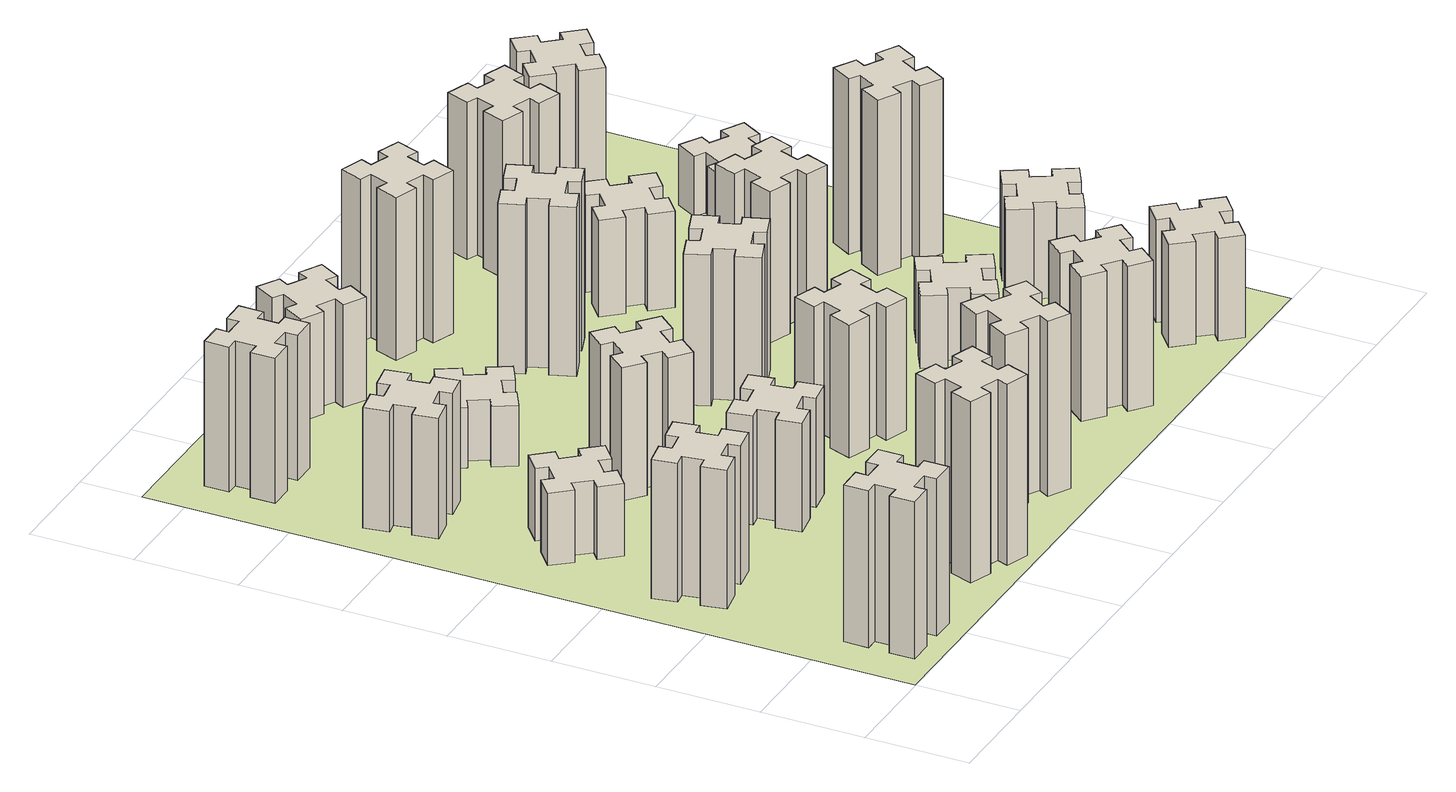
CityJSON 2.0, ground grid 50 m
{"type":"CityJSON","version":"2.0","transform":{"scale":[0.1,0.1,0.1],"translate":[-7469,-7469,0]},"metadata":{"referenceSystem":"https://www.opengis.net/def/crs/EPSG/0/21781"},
"CityObjects":{
"building1":{"type":"Building","attributes":{"class":"1000","function":"1000","usage":"1000","yearOfConstruction":2016,"roofType":"1000","measuredHeight":78,"storeysAboveGround":30,"storeysBelowGround":0},"geometry":[{"type":"Solid","lod":"1","boundaries":[[[[0,1,2,3,4,5,6,7,8,9,10,11,12,13,14,15,16,17,18,19]],[[17,16,20,21]],[[16,15,22,20]],[[15,14,23,22]],[[14,13,24,23]],[[13,12,25,24]],[[12,11,26,25]],[[11,10,27,26]],[[10,9,28,27]],[[9,8,29,28]],[[8,7,30,29]],[[7,6,31,30]],[[6,5,32,31]],[[5,4,33,32]],[[4,3,34,33]],[[3,2,35,34]],[[2,1,36,35]],[[1,0,37,36]],[[0,19,38,37]],[[19,18,39,38]],[[18,17,21,39]],[[24,25,26,27,28,29,30,31,32,33,34,35,36,37,38,39,21,20,22,23]]]]}]},
"building2":{"type":"Building","attributes":{"class":"1000","function":"1000","usage":"1000","yearOfConstruction":2016,"roofType":"1000","measuredHeight":69,"storeysAboveGround":30,"storeysBelowGround":0},"geometry":[{"type":"Solid","lod":"1","boundaries":[[[[40,41,42,43,44,45,46,47,48,49,50,51,52,53,54,55,56,57,58,59]],[[57,56,60,61]],[[56,55,62,60]],[[55,54,63,62]],[[54,53,64,63]],[[53,52,65,64]],[[52,51,66,65]],[[51,50,67,66]],[[50,49,68,67]],[[49,48,69,68]],[[48,47,70,69]],[[47,46,71,70]],[[46,45,72,71]],[[45,44,73,72]],[[44,43,74,73]],[[43,42,75,74]],[[42,41,76,75]],[[41,40,77,76]],[[40,59,78,77]],[[59,58,79,78]],[[58,57,61,79]],[[64,65,66,67,68,69,70,71,72,73,74,75,76,77,78,79,61,60,62,63]]]]}]},
"building3":{"type":"Building","attributes":{"class":"1000","function":"1000","usage":"1000","yearOfConstruction":2016,"roofType":"1000","measuredHeight":36,"storeysAboveGround":30,"storeysBelowGround":0},"geometry":[{"type":"Solid","lod":"1","boundaries":[[[[80,81,82,83,84,85,86,87,88,89,90,91,92,93,94,95,96,97,98,99]],[[97,96,100,101]],[[96,95,102,100]],[[95,94,103,102]],[[94,93,104,103]],[[93,92,105,104]],[[92,91,106,105]],[[91,90,107,106]],[[90,89,108,107]],[[89,88,109,108]],[[88,87,110,109]],[[87,86,111,110]],[[86,85,112,111]],[[85,84,113,112]],[[84,83,114,113]],[[83,82,115,114]],[[82,81,116,115]],[[81,80,117,116]],[[80,99,118,117]],[[99,98,119,118]],[[98,97,101,119]],[[104,105,106,107,108,109,110,111,112,113,114,115,116,117,118,119,101,100,102,103]]]]}]},
"building4":{"type":"Building","attributes":{"class":"1000","function":"1000","usage":"1000","yearOfConstruction":2016,"roofType":"1000","measuredHeight":60,"storeysAboveGround":30,"storeysBelowGround":0},"geometry":[{"type":"Solid","lod":"1","boundaries":[[[[120,121,122,123,124,125,126,127,128,129,130,131,132,133,134,135,136,137,138,139]],[[137,136,140,141]],[[136,135,142,140]],[[135,134,143,142]],[[134,133,144,143]],[[133,132,145,144]],[[132,131,146,145]],[[131,130,147,146]],[[130,129,148,147]],[[129,128,149,148]],[[128,127,150,149]],[[127,126,151,150]],[[126,125,152,151]],[[125,124,153,152]],[[124,123,154,153]],[[123,122,155,154]],[[122,121,156,155]],[[121,120,157,156]],[[120,139,158,157]],[[139,138,159,158]],[[138,137,141,159]],[[144,145,146,147,148,149,150,151,152,153,154,155,156,157,158,159,141,140,142,143]]]]}]},
"building5":{"type":"Building","attributes":{"class":"1000","function":"1000","usage":"1000","yearOfConstruction":2016,"roofType":"1000","measuredHeight":90,"storeysAboveGround":30,"storeysBelowGround":0},"geometry":[{"type":"Solid","lod":"1","boundaries":[[[[160,161,162,163,164,165,166,167,168,169,170,171,172,173,174,175,176,177,178,179]],[[177,176,180,181]],[[176,175,182,180]],[[175,174,183,182]],[[174,173,184,183]],[[173,172,185,184]],[[172,171,186,185]],[[171,170,187,186]],[[170,169,188,187]],[[169,168,189,188]],[[168,167,190,189]],[[167,166,191,190]],[[166,165,192,191]],[[165,164,193,192]],[[164,163,194,193]],[[163,162,195,194]],[[162,161,196,195]],[[161,160,197,196]],[[160,179,198,197]],[[179,178,199,198]],[[178,177,181,199]],[[184,185,186,187,188,189,190,191,192,193,194,195,196,197,198,199,181,180,182,183]]]]}]},
"building6":{"type":"Building","attributes":{"class":"1000","function":"1000","usage":"1000","yearOfConstruction":2016,"roofType":"1000","measuredHeight":72,"storeysAboveGround":30,"storeysBelowGround":0},"geometry":[{"type":"Solid","lod":"1","boundaries":[[[[200,201,202,203,204,205,206,207,208,209,210,211,212,213,214,215,216,217,218,219]],[[217,216,220,221]],[[216,215,222,220]],[[215,214,223,222]],[[214,213,224,223]],[[213,212,225,224]],[[212,211,226,225]],[[211,210,227,226]],[[210,209,228,227]],[[209,208,229,228]],[[208,207,230,229]],[[207,206,231,230]],[[206,205,232,231]],[[205,204,233,232]],[[204,203,234,233]],[[203,202,235,234]],[[202,201,236,235]],[[201,200,237,236]],[[200,219,238,237]],[[219,218,239,238]],[[218,217,221,239]],[[224,225,226,227,228,229,230,231,232,233,234,235,236,237,238,239,221,220,222,223]]]]}]},
"building7":{"type":"Building","attributes":{"class":"1000","function":"1000","usage":"1000","yearOfConstruction":2016,"roofType":"1000","measuredHeight":54,"storeysAboveGround":30,"storeysBelowGround":0},"geometry":[{"type":"Solid","lod":"1","boundaries":[[[[240,241,242,243,244,245,246,247,248,249,250,251,252,253,254,255,256,257,258,259]],[[257,256,260,261]],[[256,255,262,260]],[[255,254,263,262]],[[254,253,264,263]],[[253,252,265,264]],[[252,251,266,265]],[[251,250,267,266]],[[250,249,268,267]],[[249,248,269,268]],[[248,247,270,269]],[[247,246,271,270]],[[246,245,272,271]],[[245,244,273,272]],[[244,243,274,273]],[[243,242,275,274]],[[242,241,276,275]],[[241,240,277,276]],[[240,259,278,277]],[[259,258,279,278]],[[258,257,261,279]],[[264,265,266,267,268,269,270,271,272,273,274,275,276,277,278,279,261,260,262,263]]]]}]},
"building8":{"type":"Building","attributes":{"class":"1000","function":"1000","usage":"1000","yearOfConstruction":2016,"roofType":"1000","measuredHeight":66,"storeysAboveGround":30,"storeysBelowGround":0},"geometry":[{"type":"Solid","lod":"1","boundaries":[[[[280,281,282,283,284,285,286,287,288,289,290,291,292,293,294,295,296,297,298,299]],[[297,296,300,301]],[[296,295,302,300]],[[295,294,303,302]],[[294,293,304,303]],[[293,292,305,304]],[[292,291,306,305]],[[291,290,307,306]],[[290,289,308,307]],[[289,288,309,308]],[[288,287,310,309]],[[287,286,311,310]],[[286,285,312,311]],[[285,284,313,312]],[[284,283,314,313]],[[283,282,315,314]],[[282,281,316,315]],[[281,280,317,316]],[[280,299,318,317]],[[299,298,319,318]],[[298,297,301,319]],[[304,305,306,307,308,309,310,311,312,313,314,315,316,317,318,319,301,300,302,303]]]]}]},
"building9":{"type":"Building","attributes":{"class":"1000","function":"1000","usage":"1000","yearOfConstruction":2016,"roofType":"1000","measuredHeight":30,"storeysAboveGround":30,"storeysBelowGround":0},"geometry":[{"type":"Solid","lod":"1","boundaries":[[[[320,321,322,323,324,325,326,327,328,329,330,331,332,333,334,335,336,337,338,339]],[[337,336,340,341]],[[336,335,342,340]],[[335,334,343,342]],[[334,333,344,343]],[[333,332,345,344]],[[332,331,346,345]],[[331,330,347,346]],[[330,329,348,347]],[[329,328,349,348]],[[328,327,350,349]],[[327,326,351,350]],[[326,325,352,351]],[[325,324,353,352]],[[324,323,354,353]],[[323,322,355,354]],[[322,321,356,355]],[[321,320,357,356]],[[320,339,358,357]],[[339,338,359,358]],[[338,337,341,359]],[[344,345,346,347,348,349,350,351,352,353,354,355,356,357,358,359,341,340,342,343]]]]}]},
"building10":{"type":"Building","attributes":{"class":"1000","function":"1000","usage":"1000","yearOfConstruction":2016,"roofType":"1000","measuredHeight":87,"storeysAboveGround":30,"storeysBelowGround":0},"geometry":[{"type":"Solid","lod":"1","boundaries":[[[[360,361,362,363,364,365,366,367,368,369,370,371,372,373,374,375,376,377,378,379]],[[377,376,380,381]],[[376,375,382,380]],[[375,374,383,382]],[[374,373,384,383]],[[373,372,385,384]],[[372,371,386,385]],[[371,370,387,386]],[[370,369,388,387]],[[369,368,389,388]],[[368,367,390,389]],[[367,366,391,390]],[[366,365,392,391]],[[365,364,393,392]],[[364,363,394,393]],[[363,362,395,394]],[[362,361,396,395]],[[361,360,397,396]],[[360,379,398,397]],[[379,378,399,398]],[[378,377,381,399]],[[384,385,386,387,388,389,390,391,392,393,394,395,396,397,398,399,381,380,382,383]]]]}]},
"building11":{"type":"Building","attributes":{"class":"1000","function":"1000","usage":"1000","yearOfConstruction":2016,"roofType":"1000","measuredHeight":51,"storeysAboveGround":30,"storeysBelowGround":0},"geometry":[{"type":"Solid","lod":"1","boundaries":[[[[400,401,402,403,404,405,406,407,408,409,410,411,412,413,414,415,416,417,418,419]],[[417,416,420,421]],[[416,415,422,420]],[[415,414,423,422]],[[414,413,424,423]],[[413,412,425,424]],[[412,411,426,425]],[[411,410,427,426]],[[410,409,428,427]],[[409,408,429,428]],[[408,407,430,429]],[[407,406,431,430]],[[406,405,432,431]],[[405,404,433,432]],[[404,403,434,433]],[[403,402,435,434]],[[402,401,436,435]],[[401,400,437,436]],[[400,419,438,437]],[[419,418,439,438]],[[418,417,421,439]],[[424,425,426,427,428,429,430,431,432,433,434,435,436,437,438,439,421,420,422,423]]]]}]},
"building12":{"type":"Building","attributes":{"class":"1000","function":"1000","usage":"1000","yearOfConstruction":2016,"roofType":"1000","measuredHeight":66,"storeysAboveGround":30,"storeysBelowGround":0},"geometry":[{"type":"Solid","lod":"1","boundaries":[[[[440,441,442,443,444,445,446,447,448,449,450,451,452,453,454,455,456,457,458,459]],[[457,456,460,461]],[[456,455,462,460]],[[455,454,463,462]],[[454,453,464,463]],[[453,452,465,464]],[[452,451,466,465]],[[451,450,467,466]],[[450,449,468,467]],[[449,448,469,468]],[[448,447,470,469]],[[447,446,471,470]],[[446,445,472,471]],[[445,444,473,472]],[[444,443,474,473]],[[443,442,475,474]],[[442,441,476,475]],[[441,440,477,476]],[[440,459,478,477]],[[459,458,479,478]],[[458,457,461,479]],[[464,465,466,467,468,469,470,471,472,473,474,475,476,477,478,479,461,460,462,463]]]]}]},
"building13":{"type":"Building","attributes":{"class":"1000","function":"1000","usage":"1000","yearOfConstruction":2016,"roofType":"1000","measuredHeight":75,"storeysAboveGround":30,"storeysBelowGround":0},"geometry":[{"type":"Solid","lod":"1","boundaries":[[[[480,481,482,483,484,485,486,487,488,489,490,491,492,493,494,495,496,497,498,499]],[[497,496,500,501]],[[496,495,502,500]],[[495,494,503,502]],[[494,493,504,503]],[[493,492,505,504]],[[492,491,506,505]],[[491,490,507,506]],[[490,489,508,507]],[[489,488,509,508]],[[488,487,510,509]],[[487,486,511,510]],[[486,485,512,511]],[[485,484,513,512]],[[484,483,514,513]],[[483,482,515,514]],[[482,481,516,515]],[[481,480,517,516]],[[480,499,518,517]],[[499,498,519,518]],[[498,497,501,519]],[[504,505,506,507,508,509,510,511,512,513,514,515,516,517,518,519,501,500,502,503]]]]}]},
"building14":{"type":"Building","attributes":{"class":"1000","function":"1000","usage":"1000","yearOfConstruction":2016,"roofType":"1000","measuredHeight":84,"storeysAboveGround":30,"storeysBelowGround":0},"geometry":[{"type":"Solid","lod":"1","boundaries":[[[[520,521,522,523,524,525,526,527,528,529,530,531,532,533,534,535,536,537,538,539]],[[537,536,540,541]],[[536,535,542,540]],[[535,534,543,542]],[[534,533,544,543]],[[533,532,545,544]],[[532,531,546,545]],[[531,530,547,546]],[[530,529,548,547]],[[529,528,549,548]],[[528,527,550,549]],[[527,526,551,550]],[[526,525,552,551]],[[525,524,553,552]],[[524,523,554,553]],[[523,522,555,554]],[[522,521,556,555]],[[521,520,557,556]],[[520,539,558,557]],[[539,538,559,558]],[[538,537,541,559]],[[544,545,546,547,548,549,550,551,552,553,554,555,556,557,558,559,541,540,542,543]]]]}]},
"building15":{"type":"Building","attributes":{"class":"1000","function":"1000","usage":"1000","yearOfConstruction":2016,"roofType":"1000","measuredHeight":72,"storeysAboveGround":30,"storeysBelowGround":0},"geometry":[{"type":"Solid","lod":"1","boundaries":[[[[560,561,562,563,564,565,566,567,568,569,570,571,572,573,574,575,576,577,578,579]],[[577,576,580,581]],[[576,575,582,580]],[[575,574,583,582]],[[574,573,584,583]],[[573,572,585,584]],[[572,571,586,585]],[[571,570,587,586]],[[570,569,588,587]],[[569,568,589,588]],[[568,567,590,589]],[[567,566,591,590]],[[566,565,592,591]],[[565,564,593,592]],[[564,563,594,593]],[[563,562,595,594]],[[562,561,596,595]],[[561,560,597,596]],[[560,579,598,597]],[[579,578,599,598]],[[578,577,581,599]],[[584,585,586,587,588,589,590,591,592,593,594,595,596,597,598,599,581,580,582,583]]]]}]},
"building16":{"type":"Building","attributes":{"class":"1000","function":"1000","usage":"1000","yearOfConstruction":2016,"roofType":"1000","measuredHeight":81,"storeysAboveGround":30,"storeysBelowGround":0},"geometry":[{"type":"Solid","lod":"1","boundaries":[[[[600,601,602,603,604,605,606,607,608,609,610,611,612,613,614,615,616,617,618,619]],[[617,616,620,621]],[[616,615,622,620]],[[615,614,623,622]],[[614,613,624,623]],[[613,612,625,624]],[[612,611,626,625]],[[611,610,627,626]],[[610,609,628,627]],[[609,608,629,628]],[[608,607,630,629]],[[607,606,631,630]],[[606,605,632,631]],[[605,604,633,632]],[[604,603,634,633]],[[603,602,635,634]],[[602,601,636,635]],[[601,600,637,636]],[[600,619,638,637]],[[619,618,639,638]],[[618,617,621,639]],[[624,625,626,627,628,629,630,631,632,633,634,635,636,637,638,639,621,620,622,623]]]]}]},
"building17":{"type":"Building","attributes":{"class":"1000","function":"1000","usage":"1000","yearOfConstruction":2016,"roofType":"1000","measuredHeight":36,"storeysAboveGround":30,"storeysBelowGround":0},"geometry":[{"type":"Solid","lod":"1","boundaries":[[[[640,641,642,643,644,645,646,647,648,649,650,651,652,653,654,655,656,657,658,659]],[[657,656,660,661]],[[656,655,662,660]],[[655,654,663,662]],[[654,653,664,663]],[[653,652,665,664]],[[652,651,666,665]],[[651,650,667,666]],[[650,649,668,667]],[[649,648,669,668]],[[648,647,670,669]],[[647,646,671,670]],[[646,645,672,671]],[[645,644,673,672]],[[644,643,674,673]],[[643,642,675,674]],[[642,641,676,675]],[[641,640,677,676]],[[640,659,678,677]],[[659,658,679,678]],[[658,657,661,679]],[[664,665,666,667,668,669,670,671,672,673,674,675,676,677,678,679,661,660,662,663]]]]}]},
"building18":{"type":"Building","attributes":{"class":"1000","function":"1000","usage":"1000","yearOfConstruction":2016,"roofType":"1000","measuredHeight":75,"storeysAboveGround":30,"storeysBelowGround":0},"geometry":[{"type":"Solid","lod":"1","boundaries":[[[[680,681,682,683,684,685,686,687,688,689,690,691,692,693,694,695,696,697,698,699]],[[697,696,700,701]],[[696,695,702,700]],[[695,694,703,702]],[[694,693,704,703]],[[693,692,705,704]],[[692,691,706,705]],[[691,690,707,706]],[[690,689,708,707]],[[689,688,709,708]],[[688,687,710,709]],[[687,686,711,710]],[[686,685,712,711]],[[685,684,713,712]],[[684,683,714,713]],[[683,682,715,714]],[[682,681,716,715]],[[681,680,717,716]],[[680,699,718,717]],[[699,698,719,718]],[[698,697,701,719]],[[704,705,706,707,708,709,710,711,712,713,714,715,716,717,718,719,701,700,702,703]]]]}]},
"building19":{"type":"Building","attributes":{"class":"1000","function":"1000","usage":"1000","yearOfConstruction":2016,"roofType":"1000","measuredHeight":48,"storeysAboveGround":30,"storeysBelowGround":0},"geometry":[{"type":"Solid","lod":"1","boundaries":[[[[720,721,722,723,724,725,726,727,728,729,730,731,732,733,734,735,736,737,738,739]],[[737,736,740,741]],[[736,735,742,740]],[[735,734,743,742]],[[734,733,744,743]],[[733,732,745,744]],[[732,731,746,745]],[[731,730,747,746]],[[730,729,748,747]],[[729,728,749,748]],[[728,727,750,749]],[[727,726,751,750]],[[726,725,752,751]],[[725,724,753,752]],[[724,723,754,753]],[[723,722,755,754]],[[722,721,756,755]],[[721,720,757,756]],[[720,739,758,757]],[[739,738,759,758]],[[738,737,741,759]],[[744,745,746,747,748,749,750,751,752,753,754,755,756,757,758,759,741,740,742,743]]]]}]},
"building20":{"type":"Building","attributes":{"class":"1000","function":"1000","usage":"1000","yearOfConstruction":2016,"roofType":"1000","measuredHeight":51,"storeysAboveGround":30,"storeysBelowGround":0},"geometry":[{"type":"Solid","lod":"1","boundaries":[[[[760,761,762,763,764,765,766,767,768,769,770,771,772,773,774,775,776,777,778,779]],[[777,776,780,781]],[[776,775,782,780]],[[775,774,783,782]],[[774,773,784,783]],[[773,772,785,784]],[[772,771,786,785]],[[771,770,787,786]],[[770,769,788,787]],[[769,768,789,788]],[[768,767,790,789]],[[767,766,791,790]],[[766,765,792,791]],[[765,764,793,792]],[[764,763,794,793]],[[763,762,795,794]],[[762,761,796,795]],[[761,760,797,796]],[[760,779,798,797]],[[779,778,799,798]],[[778,777,781,799]],[[784,785,786,787,788,789,790,791,792,793,794,795,796,797,798,799,781,780,782,783]]]]}]},
"building21":{"type":"Building","attributes":{"class":"1000","function":"1000","usage":"1000","yearOfConstruction":2016,"roofType":"1000","measuredHeight":78,"storeysAboveGround":30,"storeysBelowGround":0},"geometry":[{"type":"Solid","lod":"1","boundaries":[[[[800,801,802,803,804,805,806,807,808,809,810,811,812,813,814,815,816,817,818,819]],[[817,816,820,821]],[[816,815,822,820]],[[815,814,823,822]],[[814,813,824,823]],[[813,812,825,824]],[[812,811,826,825]],[[811,810,827,826]],[[810,809,828,827]],[[809,808,829,828]],[[808,807,830,829]],[[807,806,831,830]],[[806,805,832,831]],[[805,804,833,832]],[[804,803,834,833]],[[803,802,835,834]],[[802,801,836,835]],[[801,800,837,836]],[[800,819,838,837]],[[819,818,839,838]],[[818,817,821,839]],[[824,825,826,827,828,829,830,831,832,833,834,835,836,837,838,839,821,820,822,823]]]]}]},
"building22":{"type":"Building","attributes":{"class":"1000","function":"1000","usage":"1000","yearOfConstruction":2016,"roofType":"1000","measuredHeight":48,"storeysAboveGround":30,"storeysBelowGround":0},"geometry":[{"type":"Solid","lod":"1","boundaries":[[[[840,841,842,843,844,845,846,847,848,849,850,851,852,853,854,855,856,857,858,859]],[[857,856,860,861]],[[856,855,862,860]],[[855,854,863,862]],[[854,853,864,863]],[[853,852,865,864]],[[852,851,866,865]],[[851,850,867,866]],[[850,849,868,867]],[[849,848,869,868]],[[848,847,870,869]],[[847,846,871,870]],[[846,845,872,871]],[[845,844,873,872]],[[844,843,874,873]],[[843,842,875,874]],[[842,841,876,875]],[[841,840,877,876]],[[840,859,878,877]],[[859,858,879,878]],[[858,857,861,879]],[[864,865,866,867,868,869,870,871,872,873,874,875,876,877,878,879,861,860,862,863]]]]}]},
"building23":{"type":"Building","attributes":{"class":"1000","function":"1000","usage":"1000","yearOfConstruction":2016,"roofType":"1000","measuredHeight":87,"storeysAboveGround":30,"storeysBelowGround":0},"geometry":[{"type":"Solid","lod":"1","boundaries":[[[[880,881,882,883,884,885,886,887,888,889,890,891,892,893,894,895,896,897,898,899]],[[897,896,900,901]],[[896,895,902,900]],[[895,894,903,902]],[[894,893,904,903]],[[893,892,905,904]],[[892,891,906,905]],[[891,890,907,906]],[[890,889,908,907]],[[889,888,909,908]],[[888,887,910,909]],[[887,886,911,910]],[[886,885,912,911]],[[885,884,913,912]],[[884,883,914,913]],[[883,882,915,914]],[[882,881,916,915]],[[881,880,917,916]],[[880,899,918,917]],[[899,898,919,918]],[[898,897,901,919]],[[904,905,906,907,908,909,910,911,912,913,914,915,916,917,918,919,901,900,902,903]]]]}]},
"building24":{"type":"Building","attributes":{"class":"1000","function":"1000","usage":"1000","yearOfConstruction":2016,"roofType":"1000","measuredHeight":30,"storeysAboveGround":30,"storeysBelowGround":0},"geometry":[{"type":"Solid","lod":"1","boundaries":[[[[920,921,922,923,924,925,926,927,928,929,930,931,932,933,934,935,936,937,938,939]],[[937,936,940,941]],[[936,935,942,940]],[[935,934,943,942]],[[934,933,944,943]],[[933,932,945,944]],[[932,931,946,945]],[[931,930,947,946]],[[930,929,948,947]],[[929,928,949,948]],[[928,927,950,949]],[[927,926,951,950]],[[926,925,952,951]],[[925,924,953,952]],[[924,923,954,953]],[[923,922,955,954]],[[922,921,956,955]],[[921,920,957,956]],[[920,939,958,957]],[[939,938,959,958]],[[938,937,941,959]],[[944,945,946,947,948,949,950,951,952,953,954,955,956,957,958,959,941,940,942,943]]]]}]},
"building25":{"type":"Building","attributes":{"class":"1000","function":"1000","usage":"1000","yearOfConstruction":2016,"roofType":"1000","measuredHeight":57,"storeysAboveGround":30,"storeysBelowGround":0},"geometry":[{"type":"Solid","lod":"1","boundaries":[[[[960,961,962,963,964,965,966,967,968,969,970,971,972,973,974,975,976,977,978,979]],[[977,976,980,981]],[[976,975,982,980]],[[975,974,983,982]],[[974,973,984,983]],[[973,972,985,984]],[[972,971,986,985]],[[971,970,987,986]],[[970,969,988,987]],[[969,968,989,988]],[[968,967,990,989]],[[967,966,991,990]],[[966,965,992,991]],[[965,964,993,992]],[[964,963,994,993]],[[963,962,995,994]],[[962,961,996,995]],[[961,960,997,996]],[[960,979,998,997]],[[979,978,999,998]],[[978,977,981,999]],[[984,985,986,987,988,989,990,991,992,993,994,995,996,997,998,999,981,980,982,983]]]]}]},
"landuse1":{"type":"LandUse","attributes":{"name":"plot1","function":"1010"},"geometry":[{"type":"MultiSurface","lod":"1","boundaries":[[[1000,1001,1002,1003]]]}]}
},
"vertices":[
[265,325,0],[265,225,0],[205,225,0],[205,105,0],[325,105,0],[325,165,0],[425,165,0],[425,105,0],[545,105,0],[545,225,0],[485,225,0],[485,325,0],[545,325,0],[545,445,0],[425,445,0],[425,385,0],[325,385,0],[325,445,0],[205,445,0],[205,325,0],[325,385,780],[325,445,780],[425,385,780],[425,445,780],[545,445,780],[545,325,780],[485,325,780],[485,225,780],[545,225,780],[545,105,780],[425,105,780],[425,165,780],[325,165,780],[325,105,780],[205,105,780],[205,225,780],[265,225,780],[265,325,780],[205,325,780],[205,445,780],
[492,1185,0],[475,1284,0],[534,1294,0],[513,1412,0],[395,1391,0],[405,1332,0],[307,1315,0],[297,1374,0],[178,1353,0],[199,1235,0],[258,1245,0],[276,1147,0],[217,1137,0],[237,1018,0],[356,1039,0],[345,1098,0],[444,1116,0],[454,1057,0],[572,1077,0],[551,1196,0],[444,1116,690],[454,1057,690],[345,1098,690],[356,1039,690],[237,1018,690],[217,1137,690],[276,1147,690],[258,1245,690],[199,1235,690],[178,1353,690],[297,1374,690],[307,1315,690],[405,1332,690],[395,1391,690],[513,1412,690],[534,1294,690],[475,1284,690],[492,1185,690],[551,1196,690],[572,1077,690],
[359,1823,0],[423,1746,0],[377,1708,0],[454,1616,0],[546,1693,0],[508,1739,0],[584,1803,0],[623,1757,0],[715,1834,0],[638,1926,0],[592,1888,0],[527,1964,0],[573,2003,0],[496,2095,0],[404,2018,0],[443,1972,0],[366,1907,0],[328,1953,0],[236,1876,0],[313,1784,0],[366,1907,360],[328,1953,360],[443,1972,360],[404,2018,360],[496,2095,360],[573,2003,360],[527,1964,360],[592,1888,360],[638,1926,360],[715,1834,360],[623,1757,360],[584,1803,360],[508,1739,360],[546,1693,360],[454,1616,360],[377,1708,360],[423,1746,360],[359,1823,360],[313,1784,360],[236,1876,360],
[345,2478,0],[444,2496,0],[454,2437,0],[572,2457,0],[551,2576,0],[492,2565,0],[475,2664,0],[534,2674,0],[513,2792,0],[395,2771,0],[405,2712,0],[307,2695,0],[297,2754,0],[178,2733,0],[199,2615,0],[258,2625,0],[276,2527,0],[217,2517,0],[237,2398,0],[356,2419,0],[276,2527,600],[217,2517,600],[258,2625,600],[199,2615,600],[178,2733,600],[297,2754,600],[307,2695,600],[405,2712,600],[395,2771,600],[513,2792,600],[534,2674,600],[475,2664,600],[492,2565,600],[551,2576,600],[572,2457,600],[454,2437,600],[444,2496,600],[345,2478,600],[356,2419,600],[237,2398,600],
[1029,360,0],[995,266,0],[939,287,0],[897,174,0],[1010,133,0],[1031,189,0],[1125,155,0],[1104,99,0],[1217,57,0],[1258,170,0],[1202,191,0],[1236,285,0],[1292,264,0],[1333,377,0],[1220,418,0],[1200,362,0],[1106,396,0],[1127,452,0],[1014,493,0],[973,380,0],[1106,396,900],[1127,452,900],[1200,362,900],[1220,418,900],[1333,377,900],[1292,264,900],[1236,285,900],[1202,191,900],[1258,170,900],[1217,57,900],[1104,99,900],[1125,155,900],[1031,189,900],[1010,133,900],[897,174,900],[939,287,900],[995,266,900],[1029,360,900],[973,380,900],[1014,493,900],
[485,3285,0],[485,3385,0],[545,3385,0],[545,3505,0],[425,3505,0],[425,3445,0],[325,3445,0],[325,3505,0],[205,3505,0],[205,3385,0],[265,3385,0],[265,3285,0],[205,3285,0],[205,3165,0],[325,3165,0],[325,3225,0],[425,3225,0],[425,3165,0],[545,3165,0],[545,3285,0],[425,3225,720],[425,3165,720],[325,3225,720],[325,3165,720],[205,3165,720],[205,3285,720],[265,3285,720],[265,3385,720],[205,3385,720],[205,3505,720],[325,3505,720],[325,3445,720],[425,3445,720],[425,3505,720],[545,3505,720],[545,3385,720],[485,3385,720],[485,3285,720],[545,3285,720],[545,3165,720],
[1232,1185,0],[1215,1284,0],[1274,1294,0],[1253,1412,0],[1135,1391,0],[1145,1332,0],[1047,1315,0],[1037,1374,0],[918,1353,0],[939,1235,0],[998,1245,0],[1016,1147,0],[957,1137,0],[977,1018,0],[1096,1039,0],[1085,1098,0],[1184,1116,0],[1194,1057,0],[1312,1077,0],[1291,1196,0],[1184,1116,540],[1194,1057,540],[1085,1098,540],[1096,1039,540],[977,1018,540],[957,1137,540],[1016,1147,540],[998,1245,540],[939,1235,540],[918,1353,540],[1037,1374,540],[1047,1315,540],[1145,1332,540],[1135,1391,540],[1253,1412,540],[1274,1294,540],[1215,1284,540],[1232,1185,540],[1291,1196,540],[1312,1077,540],
[1167,1746,0],[1232,1823,0],[1278,1784,0],[1355,1876,0],[1263,1953,0],[1224,1907,0],[1148,1972,0],[1186,2018,0],[1094,2095,0],[1017,2003,0],[1063,1964,0],[999,1888,0],[953,1926,0],[876,1834,0],[968,1757,0],[1006,1803,0],[1083,1739,0],[1044,1693,0],[1136,1616,0],[1213,1708,0],[1083,1739,660],[1044,1693,660],[1006,1803,660],[968,1757,660],[876,1834,660],[953,1926,660],[999,1888,660],[1063,1964,660],[1017,2003,660],[1094,2095,660],[1186,2018,660],[1148,1972,660],[1224,1907,660],[1263,1953,660],[1355,1876,660],[1278,1784,660],[1232,1823,660],[1167,1746,660],[1213,1708,660],[1136,1616,660],
[1004,2716,0],[917,2666,0],[887,2718,0],[783,2658,0],[843,2554,0],[895,2584,0],[945,2497,0],[893,2467,0],[953,2363,0],[1057,2423,0],[1027,2475,0],[1114,2525,0],[1144,2473,0],[1248,2533,0],[1188,2637,0],[1136,2607,0],[1086,2694,0],[1138,2724,0],[1078,2828,0],[974,2768,0],[1086,2694,300],[1138,2724,300],[1136,2607,300],[1188,2637,300],[1248,2533,300],[1144,2473,300],[1114,2525,300],[1027,2475,300],[1057,2423,300],[953,2363,300],[893,2467,300],[945,2497,300],[895,2584,300],[843,2554,300],[783,2658,300],[887,2718,300],[917,2666,300],[1004,2716,300],[974,2768,300],[1078,2828,300],
[1657,305,0],[1744,255,0],[1714,203,0],[1818,143,0],[1878,247,0],[1826,277,0],[1876,364,0],[1928,334,0],[1988,438,0],[1884,498,0],[1854,446,0],[1767,496,0],[1797,548,0],[1693,608,0],[1633,504,0],[1685,474,0],[1635,387,0],[1583,417,0],[1523,313,0],[1627,253,0],[1635,387,870],[1583,417,870],[1685,474,870],[1633,504,870],[1693,608,870],[1797,548,870],[1767,496,870],[1854,446,870],[1884,498,870],[1988,438,870],[1928,334,870],[1876,364,870],[1826,277,870],[1878,247,870],[1818,143,870],[1714,203,870],[1744,255,870],[1657,305,870],[1627,253,870],[1523,313,870],
[1017,3365,0],[1104,3315,0],[1074,3263,0],[1178,3203,0],[1238,3307,0],[1186,3337,0],[1236,3424,0],[1288,3394,0],[1348,3498,0],[1244,3558,0],[1214,3506,0],[1127,3556,0],[1157,3608,0],[1053,3668,0],[993,3564,0],[1045,3534,0],[995,3447,0],[943,3477,0],[883,3373,0],[987,3313,0],[995,3447,510],[943,3477,510],[1045,3534,510],[993,3564,510],[1053,3668,510],[1157,3608,510],[1127,3556,510],[1214,3506,510],[1244,3558,510],[1348,3498,510],[1288,3394,510],[1236,3424,510],[1186,3337,510],[1238,3307,510],[1178,3203,510],[1074,3263,510],[1104,3315,510],[1017,3365,510],[987,3313,510],[883,3373,510],
[1940,1302,0],[1846,1336,0],[1867,1392,0],[1754,1433,0],[1713,1320,0],[1769,1300,0],[1735,1206,0],[1679,1227,0],[1637,1114,0],[1750,1073,0],[1771,1129,0],[1865,1095,0],[1844,1039,0],[1957,997,0],[1998,1110,0],[1942,1131,0],[1976,1225,0],[2032,1204,0],[2073,1317,0],[1960,1358,0],[1976,1225,660],[2032,1204,660],[1942,1131,660],[1998,1110,660],[1957,997,660],[1844,1039,660],[1865,1095,660],[1771,1129,660],[1750,1073,660],[1637,1114,660],[1679,1227,660],[1735,1206,660],[1769,1300,660],[1713,1320,660],[1754,1433,660],[1867,1392,660],[1846,1336,660],[1940,1302,660],[1960,1358,660],[2073,1317,660],
[2076,1846,0],[2042,1940,0],[2098,1960,0],[2057,2073,0],[1944,2032,0],[1965,1976,0],[1871,1942,0],[1850,1998,0],[1737,1957,0],[1779,1844,0],[1835,1865,0],[1869,1771,0],[1813,1750,0],[1854,1637,0],[1967,1679,0],[1946,1735,0],[2040,1769,0],[2060,1713,0],[2173,1754,0],[2132,1867,0],[2040,1769,750],[2060,1713,750],[1946,1735,750],[1967,1679,750],[1854,1637,750],[1813,1750,750],[1869,1771,750],[1835,1865,750],[1779,1844,750],[1737,1957,750],[1850,1998,750],[1871,1942,750],[1965,1976,750],[1944,2032,750],[2057,2073,750],[2098,1960,750],[2042,1940,750],[2076,1846,750],[2132,1867,750],[2173,1754,750],
[1976,2686,0],[1942,2780,0],[1998,2800,0],[1957,2913,0],[1844,2872,0],[1865,2816,0],[1771,2782,0],[1750,2838,0],[1637,2797,0],[1679,2684,0],[1735,2705,0],[1769,2611,0],[1713,2590,0],[1754,2477,0],[1867,2519,0],[1846,2575,0],[1940,2609,0],[1960,2553,0],[2073,2594,0],[2032,2707,0],[1940,2609,840],[1960,2553,840],[1846,2575,840],[1867,2519,840],[1754,2477,840],[1713,2590,840],[1769,2611,840],[1735,2705,840],[1679,2684,840],[1637,2797,840],[1750,2838,840],[1771,2782,840],[1865,2816,840],[1844,2872,840],[1957,2913,840],[1998,2800,840],[1942,2780,840],[1976,2686,840],[2032,2707,840],[2073,2594,840],
[2486,323,0],[2563,259,0],[2524,213,0],[2616,136,0],[2693,228,0],[2647,266,0],[2712,343,0],[2758,304,0],[2835,396,0],[2743,473,0],[2704,427,0],[2628,492,0],[2666,538,0],[2574,615,0],[2497,523,0],[2543,484,0],[2479,408,0],[2433,446,0],[2356,354,0],[2448,277,0],[2479,408,720],[2433,446,720],[2543,484,720],[2497,523,720],[2574,615,720],[2666,538,720],[2628,492,720],[2704,427,720],[2743,473,720],[2835,396,720],[2758,304,720],[2712,343,720],[2647,266,720],[2693,228,720],[2616,136,720],[2524,213,720],[2563,259,720],[2486,323,720],[2448,277,720],[2356,354,720],
[1840,3422,0],[1746,3456,0],[1767,3512,0],[1654,3553,0],[1613,3440,0],[1669,3420,0],[1635,3326,0],[1579,3347,0],[1537,3234,0],[1650,3193,0],[1671,3249,0],[1765,3215,0],[1744,3159,0],[1857,3117,0],[1898,3230,0],[1842,3251,0],[1876,3345,0],[1932,3324,0],[1973,3437,0],[1860,3478,0],[1876,3345,810],[1932,3324,810],[1842,3251,810],[1898,3230,810],[1857,3117,810],[1744,3159,810],[1765,3215,810],[1671,3249,810],[1650,3193,810],[1537,3234,810],[1579,3347,810],[1635,3326,810],[1669,3420,810],[1613,3440,810],[1654,3553,810],[1767,3512,810],[1746,3456,810],[1840,3422,810],[1860,3478,810],[1973,3437,810],
[2575,1104,0],[2625,1017,0],[2573,987,0],[2633,883,0],[2737,943,0],[2707,995,0],[2794,1045,0],[2824,993,0],[2928,1053,0],[2868,1157,0],[2816,1127,0],[2766,1214,0],[2818,1244,0],[2758,1348,0],[2654,1288,0],[2684,1236,0],[2597,1186,0],[2567,1238,0],[2463,1178,0],[2523,1074,0],[2597,1186,360],[2567,1238,360],[2684,1236,360],[2654,1288,360],[2758,1348,360],[2818,1244,360],[2766,1214,360],[2816,1127,360],[2868,1157,360],[2928,1053,360],[2824,993,360],[2794,1045,360],[2707,995,360],[2737,943,360],[2633,883,360],[2573,987,360],[2625,1017,360],[2575,1104,360],[2523,1074,360],[2463,1178,360],
[2680,2042,0],[2586,2076,0],[2607,2132,0],[2494,2173,0],[2453,2060,0],[2509,2040,0],[2475,1946,0],[2419,1967,0],[2377,1854,0],[2490,1813,0],[2511,1869,0],[2605,1835,0],[2584,1779,0],[2697,1737,0],[2738,1850,0],[2682,1871,0],[2716,1965,0],[2772,1944,0],[2813,2057,0],[2700,2098,0],[2716,1965,750],[2772,1944,750],[2682,1871,750],[2738,1850,750],[2697,1737,750],[2584,1779,750],[2605,1835,750],[2511,1869,750],[2490,1813,750],[2377,1854,750],[2419,1967,750],[2475,1946,750],[2509,2040,750],[2453,2060,750],[2494,2173,750],[2607,2132,750],[2586,2076,750],[2680,2042,750],[2700,2098,750],[2813,2057,750],
[2379,2563,0],[2443,2486,0],[2397,2448,0],[2474,2356,0],[2566,2433,0],[2528,2479,0],[2604,2543,0],[2643,2497,0],[2735,2574,0],[2658,2666,0],[2612,2628,0],[2547,2704,0],[2593,2743,0],[2516,2835,0],[2424,2758,0],[2463,2712,0],[2386,2647,0],[2348,2693,0],[2256,2616,0],[2333,2524,0],[2386,2647,480],[2348,2693,480],[2463,2712,480],[2424,2758,480],[2516,2835,480],[2593,2743,480],[2547,2704,480],[2612,2628,480],[2658,2666,480],[2735,2574,480],[2643,2497,480],[2604,2543,480],[2528,2479,480],[2566,2433,480],[2474,2356,480],[2397,2448,480],[2443,2486,480],[2379,2563,480],[2333,2524,480],[2256,2616,480],
[3368,159,0],[3444,223,0],[3483,177,0],[3575,254,0],[3498,346,0],[3452,308,0],[3387,384,0],[3433,423,0],[3356,515,0],[3264,438,0],[3303,392,0],[3226,327,0],[3188,373,0],[3096,296,0],[3173,204,0],[3219,243,0],[3283,166,0],[3237,128,0],[3314,36,0],[3406,113,0],[3283,166,510],[3237,128,510],[3219,243,510],[3173,204,510],[3096,296,510],[3188,373,510],[3226,327,510],[3303,392,510],[3264,438,510],[3356,515,510],[3433,423,510],[3387,384,510],[3452,308,510],[3498,346,510],[3575,254,510],[3483,177,510],[3444,223,510],[3368,159,510],[3406,113,510],[3314,36,510],
[2509,3320,0],[2475,3226,0],[2419,3247,0],[2377,3134,0],[2490,3093,0],[2511,3149,0],[2605,3115,0],[2584,3059,0],[2697,3017,0],[2738,3130,0],[2682,3151,0],[2716,3245,0],[2772,3224,0],[2813,3337,0],[2700,3378,0],[2680,3322,0],[2586,3356,0],[2607,3412,0],[2494,3453,0],[2453,3340,0],[2586,3356,780],[2607,3412,780],[2680,3322,780],[2700,3378,780],[2813,3337,780],[2772,3224,780],[2716,3245,780],[2682,3151,780],[2738,3130,780],[2697,3017,780],[2584,3059,780],[2605,3115,780],[2511,3149,780],[2490,3093,780],[2377,3134,780],[2419,3247,780],[2475,3226,780],[2509,3320,780],[2453,3340,780],[2494,3453,780],
[3456,1027,0],[3406,1114,0],[3458,1144,0],[3398,1248,0],[3294,1188,0],[3324,1136,0],[3237,1086,0],[3207,1138,0],[3103,1078,0],[3163,974,0],[3215,1004,0],[3265,917,0],[3213,887,0],[3273,783,0],[3377,843,0],[3347,895,0],[3434,945,0],[3464,893,0],[3568,953,0],[3508,1057,0],[3434,945,480],[3464,893,480],[3347,895,480],[3377,843,480],[3273,783,480],[3213,887,480],[3265,917,480],[3215,1004,480],[3163,974,480],[3103,1078,480],[3207,1138,480],[3237,1086,480],[3324,1136,480],[3294,1188,480],[3398,1248,480],[3458,1144,480],[3406,1114,480],[3456,1027,480],[3508,1057,480],[3568,953,480],
[3406,1657,0],[3456,1744,0],[3508,1714,0],[3568,1818,0],[3464,1878,0],[3434,1826,0],[3347,1876,0],[3377,1928,0],[3273,1988,0],[3213,1884,0],[3265,1854,0],[3215,1767,0],[3163,1797,0],[3103,1693,0],[3207,1633,0],[3237,1685,0],[3324,1635,0],[3294,1583,0],[3398,1523,0],[3458,1627,0],[3324,1635,870],[3294,1583,870],[3237,1685,870],[3207,1633,870],[3103,1693,870],[3163,1797,870],[3215,1767,870],[3265,1854,870],[3213,1884,870],[3273,1988,870],[3377,1928,870],[3347,1876,870],[3434,1826,870],[3464,1878,870],[3568,1818,870],[3508,1714,870],[3456,1744,870],[3406,1657,870],[3458,1627,870],[3398,1523,870],
[3237,2425,0],[3324,2375,0],[3294,2323,0],[3398,2263,0],[3458,2367,0],[3406,2397,0],[3456,2484,0],[3508,2454,0],[3568,2558,0],[3464,2618,0],[3434,2566,0],[3347,2616,0],[3377,2668,0],[3273,2728,0],[3213,2624,0],[3265,2594,0],[3215,2507,0],[3163,2537,0],[3103,2433,0],[3207,2373,0],[3215,2507,300],[3163,2537,300],[3265,2594,300],[3213,2624,300],[3273,2728,300],[3377,2668,300],[3347,2616,300],[3434,2566,300],[3464,2618,300],[3568,2558,300],[3508,2454,300],[3456,2484,300],[3406,2397,300],[3458,2367,300],[3398,2263,300],[3294,2323,300],[3324,2375,300],[3237,2425,300],[3207,2373,300],[3103,2433,300],
[3368,3219,0],[3444,3283,0],[3483,3237,0],[3575,3314,0],[3498,3406,0],[3452,3368,0],[3387,3444,0],[3433,3483,0],[3356,3575,0],[3264,3498,0],[3303,3452,0],[3226,3387,0],[3188,3433,0],[3096,3356,0],[3173,3264,0],[3219,3303,0],[3283,3226,0],[3237,3188,0],[3314,3096,0],[3406,3173,0],[3283,3226,570],[3237,3188,570],[3219,3303,570],[3173,3264,570],[3096,3356,570],[3188,3433,570],[3226,3387,570],[3303,3452,570],[3264,3498,570],[3356,3575,570],[3433,3483,570],[3387,3444,570],[3452,3368,570],[3498,3406,570],[3575,3314,570],[3483,3237,570],[3444,3283,570],[3368,3219,570],[3406,3173,570],[3314,3096,570],
[5,3705,0],[3705,3705,0],[3705,5,0],[5,5,0]
]}
